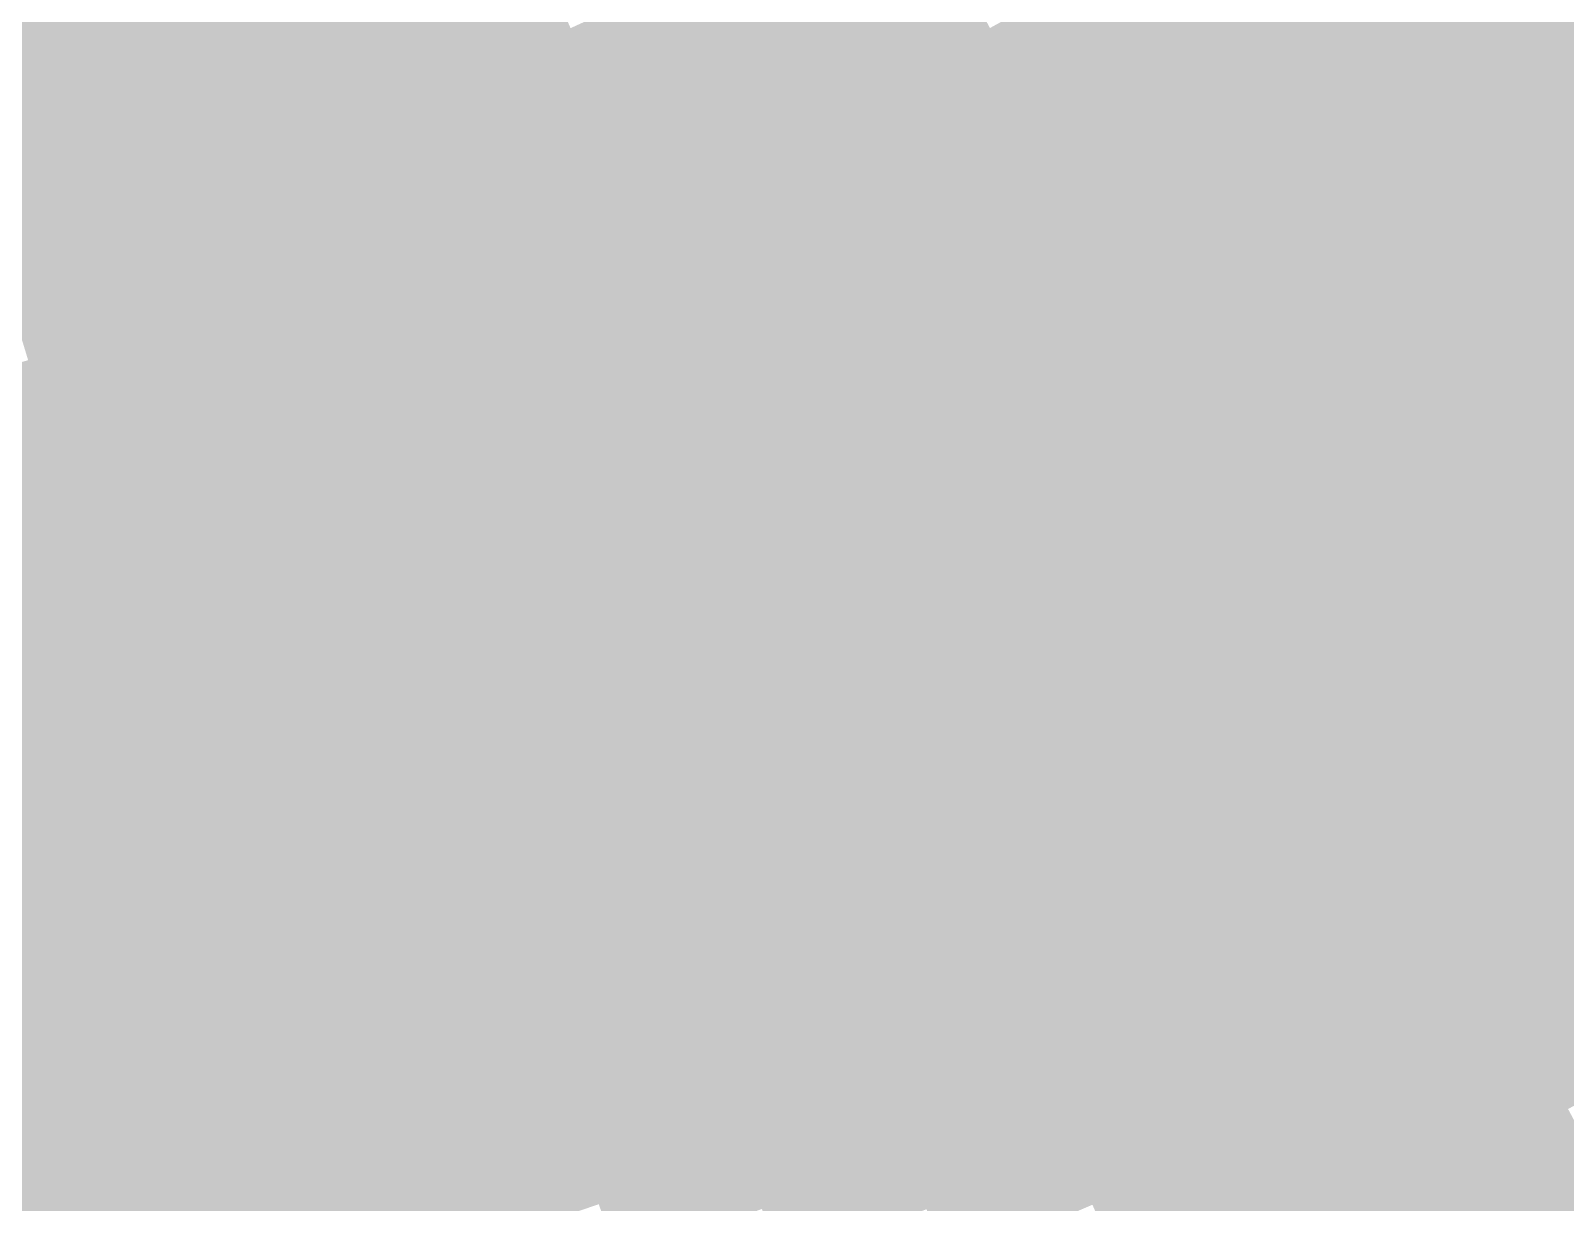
# Model space of a CAD drawing. Header units: inches. Extents: x -266 to 784, y -170 to 213.
# Drawn here: x 24.43 to 49.45, y -94.12 to -75.01 of the extents above; entities that cross this region are included whole.
import ezdxf

# ---------------------------------------------------------------- set-up
doc = ezdxf.new("R2010")
doc.units = ezdxf.units.IN
doc.header["$MEASUREMENT"] = 0

msp = doc.modelspace()

# ---------------------------------------------------------------- linework, layer by layer
at = {"color": 212, "true_color": 0xd100de}
msp.add_solid([(36.868129, -73.244393), (37.31774, -74.137617), (35.059518, -74.127122), (35.487073, -75.031111)], dxfattribs=at)
at = {"color": 212, "true_color": 0xda00e2}
msp.add_solid([(39.125929, -73.199465), (39.597326, -74.081386), (37.31774, -74.137617), (37.767352, -75.030841)], dxfattribs=at)
at = {"color": 6, "true_color": 0xf700e9}
msp.add_solid([(48.89018, -73.169326), (49.445751, -74.000796), (47.079791, -74.347114), (47.614788, -75.191967)], dxfattribs=at)
at = {"color": 202, "true_color": 0xa900cd}
msp.add_solid([(26.277409, -73.440437), (26.614298, -74.381981), (24.467176, -74.063198), (24.780857, -75.012726)], dxfattribs=at)
at = {"color": 6, "true_color": 0xf300eb}
msp.add_solid([(46.544793, -73.50226), (47.079791, -74.347114), (44.726939, -74.622389), (45.241041, -75.480118)], dxfattribs=at)
at = {"color": 202, "true_color": 0xb100d1}
msp.add_solid([(28.431708, -73.706431), (28.791603, -74.639424), (26.614298, -74.381981), (26.951188, -75.323525)], dxfattribs=at)
at = {"color": 6, "true_color": 0xef00ec}
msp.add_solid([(44.212836, -73.76466), (44.726939, -74.622389), (42.389245, -74.827481), (42.882143, -75.697568)], dxfattribs=at)
at = {"color": 202, "true_color": 0xa400cd}
msp.add_solid([(24.467176, -74.063198), (24.780857, -75.012726), (22.642205, -74.641346), (22.932489, -75.598287)], dxfattribs=at)
at = {"color": 212, "true_color": 0xba00d5}
msp.add_solid([(30.614675, -73.910363), (30.997358, -74.834242), (28.791603, -74.639424), (29.151498, -75.572417)], dxfattribs=at)
at = {"color": 212, "true_color": 0xc300da}
msp.add_solid([(32.824546, -74.05099), (33.229788, -74.9652), (30.997358, -74.834242), (31.380041, -75.758122)], dxfattribs=at)
at = {"color": 6, "true_color": 0xe800eb}
msp.add_solid([(41.896346, -73.957394), (42.389245, -74.827481), (40.068723, -74.963307), (40.540119, -75.845229)], dxfattribs=at)
at = {"color": 6, "true_color": 0xfc00ed}
msp.add_solid([(49.445751, -74.000796), (50.001321, -74.832265), (47.614788, -75.191967), (48.149786, -76.036821)], dxfattribs=at)
at = {"color": 212, "true_color": 0xcc00de}
msp.add_solid([(35.059518, -74.127122), (35.487073, -75.031111), (33.229788, -74.9652), (33.635029, -75.87941)], dxfattribs=at)
at = {"color": 212, "true_color": 0xd500e2}
msp.add_solid([(37.31774, -74.137617), (37.767352, -75.030841), (35.487073, -75.031111), (35.914628, -75.935101)], dxfattribs=at)
at = {"color": 212, "true_color": 0xde00e6}
msp.add_solid([(39.597326, -74.081386), (40.068723, -74.963307), (37.767352, -75.030841), (38.216963, -75.924066)], dxfattribs=at)
at = {"color": 202, "true_color": 0xac00d1}
msp.add_solid([(26.614298, -74.381981), (26.951188, -75.323525), (24.780857, -75.012726), (25.094539, -75.962254)], dxfattribs=at)
at = {"color": 6, "true_color": 0xf700ef}
msp.add_solid([(47.079791, -74.347114), (47.614788, -75.191967), (45.241041, -75.480118), (45.755144, -76.337846)], dxfattribs=at)
at = {"color": 212, "true_color": 0xb500d5}
msp.add_solid([(28.791603, -74.639424), (29.151498, -75.572417), (26.951188, -75.323525), (27.288078, -76.265069)], dxfattribs=at)
at = {"color": 6, "true_color": 0xec00ef}
msp.add_solid([(42.389245, -74.827481), (42.882143, -75.697568), (40.540119, -75.845229), (41.011516, -76.72715)], dxfattribs=at)
at = {"color": 6, "true_color": 0xf300f0}
msp.add_solid([(44.726939, -74.622389), (45.241041, -75.480118), (42.882143, -75.697568), (43.375041, -76.567655)], dxfattribs=at)
at = {"color": 202, "true_color": 0xa700d1}
msp.add_solid([(24.780857, -75.012726), (25.094539, -75.962254), (22.932489, -75.598287), (23.222774, -76.555227)], dxfattribs=at)
at = {"color": 212, "true_color": 0xbe00da}
msp.add_solid([(30.997358, -74.834242), (31.380041, -75.758122), (29.151498, -75.572417), (29.511393, -76.50541)], dxfattribs=at)
at = {"color": 212, "true_color": 0xc600de}
msp.add_solid([(33.229788, -74.9652), (33.635029, -75.87941), (31.380041, -75.758122), (31.762725, -76.682001)], dxfattribs=at)
at = {"color": 212, "true_color": 0xd000e2}
msp.add_solid([(35.487073, -75.031111), (35.914628, -75.935101), (33.635029, -75.87941), (34.04027, -76.793619)], dxfattribs=at)
at = {"color": 212, "true_color": 0xd900e6}
msp.add_solid([(37.767352, -75.030841), (38.216963, -75.924066), (35.914628, -75.935101), (36.342183, -76.83909)], dxfattribs=at)
at = {"color": 6, "true_color": 0xe200eb}
msp.add_solid([(40.068723, -74.963307), (40.540119, -75.845229), (38.216963, -75.924066), (38.666574, -76.81729)], dxfattribs=at)
at = {"color": 6, "true_color": 0xff00f0}
msp.add_solid([(50.001321, -74.832265), (50.556891, -75.663735), (48.149786, -76.036821), (48.684783, -76.881674)], dxfattribs=at)
at = {"color": 202, "true_color": 0xb000d5}
msp.add_solid([(26.951188, -75.323525), (27.288078, -76.265069), (25.094539, -75.962254), (25.408221, -76.911783)], dxfattribs=at)
at = {"color": 6, "true_color": 0xfc00f3}
msp.add_solid([(47.614788, -75.191967), (48.149786, -76.036821), (45.755144, -76.337846), (46.269247, -77.195575)], dxfattribs=at)
at = {"color": 212, "true_color": 0xb800da}
msp.add_solid([(29.151498, -75.572417), (29.511393, -76.50541), (27.288078, -76.265069), (27.624968, -77.206613)], dxfattribs=at)
at = {"color": 6, "true_color": 0xf700f5}
msp.add_solid([(45.241041, -75.480118), (45.755144, -76.337846), (43.375041, -76.567655), (43.867939, -77.437742)], dxfattribs=at)
at = {"color": 212, "true_color": 0xc100de}
msp.add_solid([(31.380041, -75.758122), (31.762725, -76.682001), (29.511393, -76.50541), (29.871288, -77.438402)], dxfattribs=at)
at = {"color": 6, "true_color": 0xf000f3}
msp.add_solid([(42.882143, -75.697568), (43.375041, -76.567655), (41.011516, -76.72715), (41.482913, -77.609071)], dxfattribs=at)
at = {"color": 6, "true_color": 0xff06f0}
msp.add_solid([(50.556891, -75.663735), (51.112461, -76.495204), (48.684783, -76.881674), (49.219781, -77.726528)], dxfattribs=at)
at = {"color": 202, "true_color": 0xab00d5}
msp.add_solid([(25.094539, -75.962254), (25.408221, -76.911783), (23.222774, -76.555227), (23.513059, -77.512167)], dxfattribs=at)
at = {"color": 212, "true_color": 0xca00e2}
msp.add_solid([(33.635029, -75.87941), (34.04027, -76.793619), (31.762725, -76.682001), (32.145408, -77.605881)], dxfattribs=at)
at = {"color": 212, "true_color": 0xd300e6}
msp.add_solid([(35.914628, -75.935101), (36.342183, -76.83909), (34.04027, -76.793619), (34.445512, -77.707829)], dxfattribs=at)
at = {"color": 212, "true_color": 0xdd00eb}
msp.add_solid([(38.216963, -75.924066), (38.666574, -76.81729), (36.342183, -76.83909), (36.769738, -77.743079)], dxfattribs=at)
at = {"color": 6, "true_color": 0xe700ef}
msp.add_solid([(40.540119, -75.845229), (41.011516, -76.72715), (38.666574, -76.81729), (39.116186, -77.710514)], dxfattribs=at)
at = {"color": 6, "true_color": 0xff00f6}
msp.add_solid([(48.149786, -76.036821), (48.684783, -76.881674), (46.269247, -77.195575), (46.78335, -78.053304)], dxfattribs=at)
at = {"color": 212, "true_color": 0xb300da}
msp.add_solid([(27.288078, -76.265069), (27.624968, -77.206613), (25.408221, -76.911783), (25.721903, -77.861311)], dxfattribs=at)
at = {"color": 212, "true_color": 0xbc00de}
msp.add_solid([(29.511393, -76.50541), (29.871288, -77.438402), (27.624968, -77.206613), (27.961858, -78.148157)], dxfattribs=at)
at = {"color": 6, "true_color": 0xf500f7}
msp.add_solid([(43.375041, -76.567655), (43.867939, -77.437742), (41.482913, -77.609071), (41.95431, -78.490993)], dxfattribs=at)
at = {"color": 6, "true_color": 0xfc00f9}
msp.add_solid([(45.755144, -76.337846), (46.269247, -77.195575), (43.867939, -77.437742), (44.360837, -78.307829)], dxfattribs=at)
at = {"color": 6, "true_color": 0xff0df1}
msp.add_solid([(51.112461, -76.495204), (51.668032, -77.326674), (49.219781, -77.726528), (49.754779, -78.571382)], dxfattribs=at)
at = {"color": 212, "true_color": 0xc500e2}
msp.add_solid([(31.762725, -76.682001), (32.145408, -77.605881), (29.871288, -77.438402), (30.231183, -78.371395)], dxfattribs=at)
at = {"color": 212, "true_color": 0xce00e6}
msp.add_solid([(34.04027, -76.793619), (34.445512, -77.707829), (32.145408, -77.605881), (32.528092, -78.52976)], dxfattribs=at)
at = {"color": 6, "true_color": 0xe100ef}
msp.add_solid([(38.666574, -76.81729), (39.116186, -77.710514), (36.769738, -77.743079), (37.197293, -78.647069)], dxfattribs=at)
at = {"color": 6, "true_color": 0xeb00f3}
msp.add_solid([(41.011516, -76.72715), (41.482913, -77.609071), (39.116186, -77.710514), (39.565797, -78.603739)], dxfattribs=at)
at = {"color": 202, "true_color": 0xae00da}
msp.add_solid([(25.408221, -76.911783), (25.721903, -77.861311), (23.513059, -77.512167), (23.803344, -78.469108)], dxfattribs=at)
at = {"color": 200, "true_color": 0xd700eb}
msp.add_solid([(36.342183, -76.83909), (36.769738, -77.743079), (34.445512, -77.707829), (34.850753, -78.622039)], dxfattribs=at)
at = {"color": 6, "true_color": 0xff06f6}
msp.add_solid([(48.684783, -76.881674), (49.219781, -77.726528), (46.78335, -78.053304), (47.297452, -78.911032)], dxfattribs=at)
at = {"color": 212, "true_color": 0xb700de}
msp.add_solid([(27.624968, -77.206613), (27.961858, -78.148157), (25.721903, -77.861311), (26.035584, -78.810839)], dxfattribs=at)
at = {"color": 6, "true_color": 0xff00fc}
msp.add_solid([(46.269247, -77.195575), (46.78335, -78.053304), (44.360837, -78.307829), (44.853735, -79.177916)], dxfattribs=at)
at = {"color": 212, "true_color": 0xc000e2}
msp.add_solid([(29.871288, -77.438402), (30.231183, -78.371395), (27.961858, -78.148157), (28.298748, -79.089701)], dxfattribs=at)
at = {"color": 6, "true_color": 0xf900fc}
msp.add_solid([(43.867939, -77.437742), (44.360837, -78.307829), (41.95431, -78.490993), (42.425706, -79.372914)], dxfattribs=at)
at = {"color": 212, "true_color": 0xc900e6}
msp.add_solid([(32.145408, -77.605881), (32.528092, -78.52976), (30.231183, -78.371395), (30.591078, -79.304388)], dxfattribs=at)
at = {"color": 200, "true_color": 0xd200eb}
msp.add_solid([(34.445512, -77.707829), (34.850753, -78.622039), (32.528092, -78.52976), (32.910775, -79.45364)], dxfattribs=at)
at = {"color": 200, "true_color": 0xdb00ef}
msp.add_solid([(36.769738, -77.743079), (37.197293, -78.647069), (34.850753, -78.622039), (35.255994, -79.536249)], dxfattribs=at)
at = {"color": 6, "true_color": 0xe500f3}
msp.add_solid([(39.116186, -77.710514), (39.565797, -78.603739), (37.197293, -78.647069), (37.624848, -79.551058)], dxfattribs=at)
at = {"color": 6, "true_color": 0xef00f7}
msp.add_solid([(41.482913, -77.609071), (41.95431, -78.490993), (39.565797, -78.603739), (40.015408, -79.496963)], dxfattribs=at)
at = {"color": 6, "true_color": 0xff0df7}
msp.add_solid([(49.219781, -77.726528), (49.754779, -78.571382), (47.297452, -78.911032), (47.811555, -79.768761)], dxfattribs=at)
at = {"color": 202, "true_color": 0xb200de}
msp.add_solid([(25.721903, -77.861311), (26.035584, -78.810839), (23.803344, -78.469108), (24.093628, -79.426048)], dxfattribs=at)
at = {"color": 6, "true_color": 0xff06fc}
msp.add_solid([(46.78335, -78.053304), (47.297452, -78.911032), (44.853735, -79.177916), (45.346634, -80.048003)], dxfattribs=at)
at = {"color": 212, "true_color": 0xba00e2}
msp.add_solid([(27.961858, -78.148157), (28.298748, -79.089701), (26.035584, -78.810839), (26.349266, -79.760367)], dxfattribs=at)
at = {"color": 6, "true_color": 0xfc00ff}
msp.add_solid([(44.360837, -78.307829), (44.853735, -79.177916), (42.425706, -79.372914), (42.897103, -80.254835)], dxfattribs=at)
at = {"color": 200, "true_color": 0xc300e6}
msp.add_solid([(30.231183, -78.371395), (30.591078, -79.304388), (28.298748, -79.089701), (28.635638, -80.031246)], dxfattribs=at)
at = {"color": 200, "true_color": 0xcc00eb}
msp.add_solid([(32.528092, -78.52976), (32.910775, -79.45364), (30.591078, -79.304388), (30.950973, -80.237381)], dxfattribs=at)
at = {"color": 6, "true_color": 0xf300fc}
msp.add_solid([(41.95431, -78.490993), (42.425706, -79.372914), (40.015408, -79.496963), (40.46502, -80.390187)], dxfattribs=at)
at = {"color": 6, "true_color": 0xff13f7}
msp.add_solid([(49.754779, -78.571382), (50.289776, -79.416235), (47.811555, -79.768761), (48.325658, -80.626489)], dxfattribs=at)
at = {"color": 200, "true_color": 0xb500e2}
msp.add_solid([(26.035584, -78.810839), (26.349266, -79.760367), (24.093628, -79.426048), (24.383913, -80.382988)], dxfattribs=at)
at = {"color": 200, "true_color": 0xd600ef}
msp.add_solid([(34.850753, -78.622039), (35.255994, -79.536249), (32.910775, -79.45364), (33.293459, -80.377519)], dxfattribs=at)
at = {"color": 6, "true_color": 0xdf00f3}
msp.add_solid([(37.197293, -78.647069), (37.624848, -79.551058), (35.255994, -79.536249), (35.661236, -80.450459)], dxfattribs=at)
at = {"color": 6, "true_color": 0xe900f7}
msp.add_solid([(39.565797, -78.603739), (40.015408, -79.496963), (37.624848, -79.551058), (38.052403, -80.455047)], dxfattribs=at)
at = {"color": 6, "true_color": 0xff0dfc}
msp.add_solid([(47.297452, -78.911032), (47.811555, -79.768761), (45.346634, -80.048003), (45.839532, -80.91809)], dxfattribs=at)
at = {"color": 200, "true_color": 0xbe00e6}
msp.add_solid([(28.298748, -79.089701), (28.635638, -80.031246), (26.349266, -79.760367), (26.662948, -80.709895)], dxfattribs=at)
at = {"color": 200, "true_color": 0xc700eb}
msp.add_solid([(30.591078, -79.304388), (30.950973, -80.237381), (28.635638, -80.031246), (28.972527, -80.97279)], dxfattribs=at)
at = {"color": 6, "true_color": 0xfc06ff}
msp.add_solid([(44.853735, -79.177916), (45.346634, -80.048003), (42.897103, -80.254835), (43.3685, -81.136756)], dxfattribs=at)
at = {"color": 200, "true_color": 0xd000ef}
msp.add_solid([(32.910775, -79.45364), (33.293459, -80.377519), (30.950973, -80.237381), (31.310868, -81.170374)], dxfattribs=at)
at = {"color": 200, "true_color": 0xda00f3}
msp.add_solid([(35.255994, -79.536249), (35.661236, -80.450459), (33.293459, -80.377519), (33.676142, -81.301399)], dxfattribs=at)
at = {"color": 6, "true_color": 0xe300f7}
msp.add_solid([(37.624848, -79.551058), (38.052403, -80.455047), (35.661236, -80.450459), (36.066477, -81.364668)], dxfattribs=at)
at = {"color": 6, "true_color": 0xed00fc}
msp.add_solid([(40.015408, -79.496963), (40.46502, -80.390187), (38.052403, -80.455047), (38.479958, -81.359036)], dxfattribs=at)
at = {"color": 6, "true_color": 0xf600ff}
msp.add_solid([(42.425706, -79.372914), (42.897103, -80.254835), (40.46502, -80.390187), (40.914631, -81.283411)], dxfattribs=at)
at = {"color": 6, "true_color": 0xff1af7}
msp.add_solid([(50.289776, -79.416235), (50.824774, -80.261089), (48.325658, -80.626489), (48.839761, -81.484218)], dxfattribs=at)
at = {"color": 200, "true_color": 0xb800e6}
msp.add_solid([(26.349266, -79.760367), (26.662948, -80.709895), (24.383913, -80.382988), (24.674198, -81.339929)], dxfattribs=at)
at = {"color": 6, "true_color": 0xff13fc}
msp.add_solid([(47.811555, -79.768761), (48.325658, -80.626489), (45.839532, -80.91809), (46.33243, -81.788177)], dxfattribs=at)
at = {"color": 200, "true_color": 0xc100eb}
msp.add_solid([(28.635638, -80.031246), (28.972527, -80.97279), (26.662948, -80.709895), (26.97663, -81.659424)], dxfattribs=at)
at = {"color": 6, "true_color": 0xfc0dff}
msp.add_solid([(45.346634, -80.048003), (45.839532, -80.91809), (43.3685, -81.136756), (43.839897, -82.018678)], dxfattribs=at)
at = {"color": 200, "true_color": 0xcb00ef}
msp.add_solid([(30.950973, -80.237381), (31.310868, -81.170374), (28.972527, -80.97279), (29.309417, -81.914334)], dxfattribs=at)
at = {"color": 6, "true_color": 0xf606ff}
msp.add_solid([(42.897103, -80.254835), (43.3685, -81.136756), (40.914631, -81.283411), (41.364242, -82.176636)], dxfattribs=at)
at = {"color": 6, "true_color": 0xff20f7}
msp.add_solid([(50.824774, -80.261089), (51.359771, -81.105942), (48.839761, -81.484218), (49.353863, -82.341947)], dxfattribs=at)
at = {"color": 200, "true_color": 0xb300e6}
msp.add_solid([(24.383913, -80.382988), (24.674198, -81.339929), (22.403872, -80.95719), (22.670584, -81.920966)], dxfattribs=at)
at = {"color": 200, "true_color": 0xd400f3}
msp.add_solid([(33.293459, -80.377519), (33.676142, -81.301399), (31.310868, -81.170374), (31.670763, -82.103366)], dxfattribs=at)
at = {"color": 200, "true_color": 0xdd00f7}
msp.add_solid([(35.661236, -80.450459), (36.066477, -81.364668), (33.676142, -81.301399), (34.058825, -82.225278)], dxfattribs=at)
at = {"color": 6, "true_color": 0xe700fc}
msp.add_solid([(38.052403, -80.455047), (38.479958, -81.359036), (36.066477, -81.364668), (36.471718, -82.278878)], dxfattribs=at)
at = {"color": 6, "true_color": 0xf000ff}
msp.add_solid([(40.46502, -80.390187), (40.914631, -81.283411), (38.479958, -81.359036), (38.907513, -82.263026)], dxfattribs=at)
at = {"color": 200, "true_color": 0xbc00eb}
msp.add_solid([(26.662948, -80.709895), (26.97663, -81.659424), (24.674198, -81.339929), (24.964482, -82.296869)], dxfattribs=at)
at = {"color": 6, "true_color": 0xff1afc}
msp.add_solid([(48.325658, -80.626489), (48.839761, -81.484218), (46.33243, -81.788177), (46.825328, -82.658264)], dxfattribs=at)
at = {"color": 200, "true_color": 0xc500ef}
msp.add_solid([(28.972527, -80.97279), (29.309417, -81.914334), (26.97663, -81.659424), (27.290311, -82.608952)], dxfattribs=at)
at = {"color": 6, "true_color": 0xfc13ff}
msp.add_solid([(45.839532, -80.91809), (46.33243, -81.788177), (43.839897, -82.018678), (44.311293, -82.900599)], dxfattribs=at)
at = {"color": 200, "true_color": 0xce00f3}
msp.add_solid([(31.310868, -81.170374), (31.670763, -82.103366), (29.309417, -81.914334), (29.646307, -82.855878)], dxfattribs=at)
at = {"color": 200, "true_color": 0xd800f7}
msp.add_solid([(33.676142, -81.301399), (34.058825, -82.225278), (31.670763, -82.103366), (32.030658, -83.036359)], dxfattribs=at)
at = {"color": 6, "true_color": 0xf006ff}
msp.add_solid([(40.914631, -81.283411), (41.364242, -82.176636), (38.907513, -82.263026), (39.335069, -83.167015)], dxfattribs=at)
at = {"color": 6, "true_color": 0xf70dff}
msp.add_solid([(43.3685, -81.136756), (43.839897, -82.018678), (41.364242, -82.176636), (41.813854, -83.06986)], dxfattribs=at)
at = {"color": 6, "true_color": 0xff26f8}
msp.add_solid([(51.359771, -81.105942), (51.894769, -81.950796), (49.353863, -82.341947), (49.867966, -83.199675)], dxfattribs=at)
at = {"color": 200, "true_color": 0xb600eb}
msp.add_solid([(24.674198, -81.339929), (24.964482, -82.296869), (22.670584, -81.920966), (22.937297, -82.884742)], dxfattribs=at)
at = {"color": 6, "true_color": 0xe100fc}
msp.add_solid([(36.066477, -81.364668), (36.471718, -82.278878), (34.058825, -82.225278), (34.441509, -83.149158)], dxfattribs=at)
at = {"color": 6, "true_color": 0xea00ff}
msp.add_solid([(38.479958, -81.359036), (38.907513, -82.263026), (36.471718, -82.278878), (36.87696, -83.193088)], dxfattribs=at)
at = {"color": 6, "true_color": 0xff20fc}
msp.add_solid([(48.839761, -81.484218), (49.353863, -82.341947), (46.825328, -82.658264), (47.318226, -83.528351)], dxfattribs=at)
at = {"color": 200, "true_color": 0xbf00ef}
msp.add_solid([(26.97663, -81.659424), (27.290311, -82.608952), (24.964482, -82.296869), (25.254767, -83.253809)], dxfattribs=at)
at = {"color": 6, "true_color": 0xfc1aff}
msp.add_solid([(46.33243, -81.788177), (46.825328, -82.658264), (44.311293, -82.900599), (44.78269, -83.78252)], dxfattribs=at)
at = {"color": 200, "true_color": 0xc800f3}
msp.add_solid([(29.309417, -81.914334), (29.646307, -82.855878), (27.290311, -82.608952), (27.603993, -83.55848)], dxfattribs=at)
at = {"color": 6, "true_color": 0xf713ff}
msp.add_solid([(43.839897, -82.018678), (44.311293, -82.900599), (41.813854, -83.06986), (42.263465, -83.963084)], dxfattribs=at)
at = {"color": 200, "true_color": 0xba00ef}
msp.add_solid([(24.964482, -82.296869), (25.254767, -83.253809), (22.937297, -82.884742), (23.20401, -83.848518)], dxfattribs=at)
at = {"color": 200, "true_color": 0xd200f7}
msp.add_solid([(31.670763, -82.103366), (32.030658, -83.036359), (29.646307, -82.855878), (29.983197, -83.797422)], dxfattribs=at)
at = {"color": 200, "true_color": 0xdb00fc}
msp.add_solid([(34.058825, -82.225278), (34.441509, -83.149158), (32.030658, -83.036359), (32.390553, -83.969352)], dxfattribs=at)
at = {"color": 6, "true_color": 0xe400ff}
msp.add_solid([(36.471718, -82.278878), (36.87696, -83.193088), (34.441509, -83.149158), (34.824192, -84.073037)], dxfattribs=at)
at = {"color": 6, "true_color": 0xeb06ff}
msp.add_solid([(38.907513, -82.263026), (39.335069, -83.167015), (36.87696, -83.193088), (37.282201, -84.107298)], dxfattribs=at)
at = {"color": 6, "true_color": 0xf10dff}
msp.add_solid([(41.364242, -82.176636), (41.813854, -83.06986), (39.335069, -83.167015), (39.762624, -84.071004)], dxfattribs=at)
at = {"color": 6, "true_color": 0xff26fd}
msp.add_solid([(49.353863, -82.341947), (49.867966, -83.199675), (47.318226, -83.528351), (47.811125, -84.398438)], dxfattribs=at)
at = {"color": 200, "true_color": 0xc300f3}
msp.add_solid([(27.290311, -82.608952), (27.603993, -83.55848), (25.254767, -83.253809), (25.545052, -84.21075)], dxfattribs=at)
at = {"color": 6, "true_color": 0xfc20ff}
msp.add_solid([(46.825328, -82.658264), (47.318226, -83.528351), (44.78269, -83.78252), (45.254087, -84.664441)], dxfattribs=at)
at = {"color": 200, "true_color": 0xcc00f7}
msp.add_solid([(29.646307, -82.855878), (29.983197, -83.797422), (27.603993, -83.55848), (27.917675, -84.508008)], dxfattribs=at)
at = {"color": 200, "true_color": 0xd500fc}
msp.add_solid([(32.030658, -83.036359), (32.390553, -83.969352), (29.983197, -83.797422), (30.320087, -84.738966)], dxfattribs=at)
at = {"color": 6, "true_color": 0xf113ff}
msp.add_solid([(41.813854, -83.06986), (42.263465, -83.963084), (39.762624, -84.071004), (40.190179, -84.974994)], dxfattribs=at)
at = {"color": 6, "true_color": 0xf71aff}
msp.add_solid([(44.311293, -82.900599), (44.78269, -83.78252), (42.263465, -83.963084), (42.713076, -84.856309)], dxfattribs=at)
at = {"color": 200, "true_color": 0xbd00f3}
msp.add_solid([(25.254767, -83.253809), (25.545052, -84.21075), (23.20401, -83.848518), (23.470723, -84.812294)], dxfattribs=at)
at = {"color": 200, "true_color": 0xde00ff}
msp.add_solid([(34.441509, -83.149158), (34.824192, -84.073037), (32.390553, -83.969352), (32.750448, -84.902345)], dxfattribs=at)
at = {"color": 6, "true_color": 0xe506ff}
msp.add_solid([(36.87696, -83.193088), (37.282201, -84.107298), (34.824192, -84.073037), (35.206876, -84.996917)], dxfattribs=at)
at = {"color": 6, "true_color": 0xeb0dff}
msp.add_solid([(39.335069, -83.167015), (39.762624, -84.071004), (37.282201, -84.107298), (37.687442, -85.021507)], dxfattribs=at)
at = {"color": 6, "true_color": 0xff2dfd}
msp.add_solid([(49.867966, -83.199675), (50.382069, -84.057404), (47.811125, -84.398438), (48.304023, -85.268525)], dxfattribs=at)
at = {"color": 200, "true_color": 0xc600f7}
msp.add_solid([(27.603993, -83.55848), (27.917675, -84.508008), (25.545052, -84.21075), (25.835336, -85.16769)], dxfattribs=at)
at = {"color": 6, "true_color": 0xfd26ff}
msp.add_solid([(47.318226, -83.528351), (47.811125, -84.398438), (45.254087, -84.664441), (45.725483, -85.546363)], dxfattribs=at)
at = {"color": 200, "true_color": 0xcf00fc}
msp.add_solid([(29.983197, -83.797422), (30.320087, -84.738966), (27.917675, -84.508008), (28.231357, -85.457536)], dxfattribs=at)
at = {"color": 6, "true_color": 0xf720ff}
msp.add_solid([(44.78269, -83.78252), (45.254087, -84.664441), (42.713076, -84.856309), (43.162688, -85.749533)], dxfattribs=at)
at = {"color": 200, "true_color": 0xd800ff}
msp.add_solid([(32.390553, -83.969352), (32.750448, -84.902345), (30.320087, -84.738966), (30.656977, -85.68051)], dxfattribs=at)
at = {"color": 6, "true_color": 0xdf06ff}
msp.add_solid([(34.824192, -84.073037), (35.206876, -84.996917), (32.750448, -84.902345), (33.110343, -85.835337)], dxfattribs=at)
at = {"color": 6, "true_color": 0xec13ff}
msp.add_solid([(39.762624, -84.071004), (40.190179, -84.974994), (37.687442, -85.021507), (38.092684, -85.935717)], dxfattribs=at)
at = {"color": 6, "true_color": 0xf21aff}
msp.add_solid([(42.263465, -83.963084), (42.713076, -84.856309), (40.190179, -84.974994), (40.617734, -85.878983)], dxfattribs=at)
at = {"color": 6, "true_color": 0xff33fd}
msp.add_solid([(50.382069, -84.057404), (50.896172, -84.915132), (48.304023, -85.268525), (48.796921, -86.138612)], dxfattribs=at)
at = {"color": 200, "true_color": 0xc000f7}
msp.add_solid([(25.545052, -84.21075), (25.835336, -85.16769), (23.470723, -84.812294), (23.737435, -85.77607)], dxfattribs=at)
at = {"color": 6, "true_color": 0xe50dff}
msp.add_solid([(37.282201, -84.107298), (37.687442, -85.021507), (35.206876, -84.996917), (35.589559, -85.920797)], dxfattribs=at)
at = {"color": 200, "true_color": 0xca00fc}
msp.add_solid([(27.917675, -84.508008), (28.231357, -85.457536), (25.835336, -85.16769), (26.125621, -86.12463)], dxfattribs=at)
at = {"color": 6, "true_color": 0xfd2dff}
msp.add_solid([(47.811125, -84.398438), (48.304023, -85.268525), (45.725483, -85.546363), (46.19688, -86.428284)], dxfattribs=at)
at = {"color": 200, "true_color": 0xd200ff}
msp.add_solid([(30.320087, -84.738966), (30.656977, -85.68051), (28.231357, -85.457536), (28.545038, -86.407064)], dxfattribs=at)
at = {"color": 6, "true_color": 0xf826ff}
msp.add_solid([(45.254087, -84.664441), (45.725483, -85.546363), (43.162688, -85.749533), (43.612299, -86.642757)], dxfattribs=at)
at = {"color": 200, "true_color": 0xd906ff}
msp.add_solid([(32.750448, -84.902345), (33.110343, -85.835337), (30.656977, -85.68051), (30.993866, -86.622054)], dxfattribs=at)
at = {"color": 6, "true_color": 0xe00dff}
msp.add_solid([(35.206876, -84.996917), (35.589559, -85.920797), (33.110343, -85.835337), (33.470238, -86.76833)], dxfattribs=at)
at = {"color": 6, "true_color": 0xe613ff}
msp.add_solid([(37.687442, -85.021507), (38.092684, -85.935717), (35.589559, -85.920797), (35.972243, -86.844676)], dxfattribs=at)
at = {"color": 6, "true_color": 0xec1aff}
msp.add_solid([(40.190179, -84.974994), (40.617734, -85.878983), (38.092684, -85.935717), (38.497925, -86.849927)], dxfattribs=at)
at = {"color": 6, "true_color": 0xf220ff}
msp.add_solid([(42.713076, -84.856309), (43.162688, -85.749533), (40.617734, -85.878983), (41.045289, -86.782972)], dxfattribs=at)
at = {"color": 6, "true_color": 0xff3afd}
msp.add_solid([(50.896172, -84.915132), (51.410274, -85.772861), (48.796921, -86.138612), (49.289819, -87.008699)], dxfattribs=at)
at = {"color": 200, "true_color": 0xc400fc}
msp.add_solid([(25.835336, -85.16769), (26.125621, -86.12463), (23.737435, -85.77607), (24.004148, -86.739846)], dxfattribs=at)
at = {"color": 6, "true_color": 0xfd33ff}
msp.add_solid([(48.304023, -85.268525), (48.796921, -86.138612), (46.19688, -86.428284), (46.668277, -87.310205)], dxfattribs=at)
at = {"color": 200, "true_color": 0xcc00ff}
msp.add_solid([(28.231357, -85.457536), (28.545038, -86.407064), (26.125621, -86.12463), (26.415906, -87.081571)], dxfattribs=at)
at = {"color": 6, "true_color": 0xf82dff}
msp.add_solid([(45.725483, -85.546363), (46.19688, -86.428284), (43.612299, -86.642757), (44.06191, -87.535982)], dxfattribs=at)
at = {"color": 200, "true_color": 0xd306ff}
msp.add_solid([(30.656977, -85.68051), (30.993866, -86.622054), (28.545038, -86.407064), (28.85872, -87.356593)], dxfattribs=at)
at = {"color": 200, "true_color": 0xda0dff}
msp.add_solid([(33.110343, -85.835337), (33.470238, -86.76833), (30.993866, -86.622054), (31.330756, -87.563598)], dxfattribs=at)
at = {"color": 6, "true_color": 0xf226ff}
msp.add_solid([(43.162688, -85.749533), (43.612299, -86.642757), (41.045289, -86.782972), (41.472844, -87.686961)], dxfattribs=at)
at = {"color": 211, "true_color": 0xfe40fd}
msp.add_solid([(51.410274, -85.772861), (51.924377, -86.63059), (49.289819, -87.008699), (49.782717, -87.878786)], dxfattribs=at)
at = {"color": 6, "true_color": 0xe113ff}
msp.add_solid([(35.589559, -85.920797), (35.972243, -86.844676), (33.470238, -86.76833), (33.830133, -87.701323)], dxfattribs=at)
at = {"color": 6, "true_color": 0xe71aff}
msp.add_solid([(38.092684, -85.935717), (38.497925, -86.849927), (35.972243, -86.844676), (36.354926, -87.768556)], dxfattribs=at)
at = {"color": 6, "true_color": 0xed20ff}
msp.add_solid([(40.617734, -85.878983), (41.045289, -86.782972), (38.497925, -86.849927), (38.903166, -87.764137)], dxfattribs=at)
at = {"color": 200, "true_color": 0xc600ff}
msp.add_solid([(26.125621, -86.12463), (26.415906, -87.081571), (24.004148, -86.739846), (24.270861, -87.703622)], dxfattribs=at)
at = {"color": 6, "true_color": 0xfd3aff}
msp.add_solid([(48.796921, -86.138612), (49.289819, -87.008699), (46.668277, -87.310205), (47.139674, -88.192126)], dxfattribs=at)
at = {"color": 200, "true_color": 0xcd06ff}
msp.add_solid([(28.545038, -86.407064), (28.85872, -87.356593), (26.415906, -87.081571), (26.70619, -88.038511)], dxfattribs=at)
at = {"color": 6, "true_color": 0xf833ff}
msp.add_solid([(46.19688, -86.428284), (46.668277, -87.310205), (44.06191, -87.535982), (44.511522, -88.429206)], dxfattribs=at)
at = {"color": 200, "true_color": 0xd40dff}
msp.add_solid([(30.993866, -86.622054), (31.330756, -87.563598), (28.85872, -87.356593), (29.172402, -88.306121)], dxfattribs=at)
at = {"color": 200, "true_color": 0xdb13ff}
msp.add_solid([(33.470238, -86.76833), (33.830133, -87.701323), (31.330756, -87.563598), (31.667646, -88.505142)], dxfattribs=at)
at = {"color": 6, "true_color": 0xed26ff}
msp.add_solid([(41.045289, -86.782972), (41.472844, -87.686961), (38.903166, -87.764137), (39.308407, -88.678346)], dxfattribs=at)
at = {"color": 6, "true_color": 0xf32dff}
msp.add_solid([(43.612299, -86.642757), (44.06191, -87.535982), (41.472844, -87.686961), (41.900399, -88.590951)], dxfattribs=at)
at = {"color": 200, "true_color": 0xc706ff}
msp.add_solid([(26.415906, -87.081571), (26.70619, -88.038511), (24.270861, -87.703622), (24.537574, -88.667398)], dxfattribs=at)
at = {"color": 6, "true_color": 0xe11aff}
msp.add_solid([(35.972243, -86.844676), (36.354926, -87.768556), (33.830133, -87.701323), (34.190028, -88.634316)], dxfattribs=at)
at = {"color": 6, "true_color": 0xe720ff}
msp.add_solid([(38.497925, -86.849927), (38.903166, -87.764137), (36.354926, -87.768556), (36.737609, -88.692435)], dxfattribs=at)
at = {"color": 211, "true_color": 0xfd40fe}
msp.add_solid([(49.289819, -87.008699), (49.782717, -87.878786), (47.139674, -88.192126), (47.61107, -89.074048)], dxfattribs=at)
at = {"color": 6, "true_color": 0xf83aff}
msp.add_solid([(46.668277, -87.310205), (47.139674, -88.192126), (44.511522, -88.429206), (44.961133, -89.32243)], dxfattribs=at)
at = {"color": 200, "true_color": 0xcf0dff}
msp.add_solid([(28.85872, -87.356593), (29.172402, -88.306121), (26.70619, -88.038511), (26.996475, -88.995451)], dxfattribs=at)
at = {"color": 200, "true_color": 0xd513ff}
msp.add_solid([(31.330756, -87.563598), (31.667646, -88.505142), (29.172402, -88.306121), (29.486084, -89.255649)], dxfattribs=at)
at = {"color": 6, "true_color": 0xf333ff}
msp.add_solid([(44.06191, -87.535982), (44.511522, -88.429206), (41.900399, -88.590951), (42.327954, -89.49494)], dxfattribs=at)
at = {"color": 200, "true_color": 0xc206ff}
msp.add_solid([(24.270861, -87.703622), (24.537574, -88.667398), (22.111196, -88.272844), (22.354177, -89.242875)], dxfattribs=at)
at = {"color": 200, "true_color": 0xdc1aff}
msp.add_solid([(33.830133, -87.701323), (34.190028, -88.634316), (31.667646, -88.505142), (32.004536, -89.446686)], dxfattribs=at)
at = {"color": 6, "true_color": 0xe220ff}
msp.add_solid([(36.354926, -87.768556), (36.737609, -88.692435), (34.190028, -88.634316), (34.549923, -89.567309)], dxfattribs=at)
at = {"color": 6, "true_color": 0xe826ff}
msp.add_solid([(38.903166, -87.764137), (39.308407, -88.678346), (36.737609, -88.692435), (37.120293, -89.616315)], dxfattribs=at)
at = {"color": 6, "true_color": 0xee2dff}
msp.add_solid([(41.472844, -87.686961), (41.900399, -88.590951), (39.308407, -88.678346), (39.713649, -89.592556)], dxfattribs=at)
at = {"color": 200, "true_color": 0xc90dff}
msp.add_solid([(26.70619, -88.038511), (26.996475, -88.995451), (24.537574, -88.667398), (24.804286, -89.631174)], dxfattribs=at)
at = {"color": 211, "true_color": 0xfd46fe}
msp.add_solid([(49.782717, -87.878786), (50.275616, -88.748873), (47.61107, -89.074048), (48.082467, -89.955969)], dxfattribs=at)
at = {"color": 200, "true_color": 0xd013ff}
msp.add_solid([(29.172402, -88.306121), (29.486084, -89.255649), (26.996475, -88.995451), (27.28676, -89.952392)], dxfattribs=at)
at = {"color": 211, "true_color": 0xf940fe}
msp.add_solid([(47.139674, -88.192126), (47.61107, -89.074048), (44.961133, -89.32243), (45.410744, -90.215654)], dxfattribs=at)
at = {"color": 200, "true_color": 0xd71aff}
msp.add_solid([(31.667646, -88.505142), (32.004536, -89.446686), (29.486084, -89.255649), (29.799765, -90.205177)], dxfattribs=at)
at = {"color": 6, "true_color": 0xee33ff}
msp.add_solid([(41.900399, -88.590951), (42.327954, -89.49494), (39.713649, -89.592556), (40.11889, -90.506766)], dxfattribs=at)
at = {"color": 6, "true_color": 0xf43aff}
msp.add_solid([(44.511522, -88.429206), (44.961133, -89.32243), (42.327954, -89.49494), (42.755509, -90.398929)], dxfattribs=at)
at = {"color": 200, "true_color": 0xc30dff}
msp.add_solid([(24.537574, -88.667398), (24.804286, -89.631174), (22.354177, -89.242875), (22.597157, -90.212907)], dxfattribs=at)
at = {"color": 200, "true_color": 0xdd20ff}
msp.add_solid([(34.190028, -88.634316), (34.549923, -89.567309), (32.004536, -89.446686), (32.341426, -90.38823)], dxfattribs=at)
at = {"color": 6, "true_color": 0xe326ff}
msp.add_solid([(36.737609, -88.692435), (37.120293, -89.616315), (34.549923, -89.567309), (34.909819, -90.500301)], dxfattribs=at)
at = {"color": 6, "true_color": 0xe92dff}
msp.add_solid([(39.308407, -88.678346), (39.713649, -89.592556), (37.120293, -89.616315), (37.502976, -90.540194)], dxfattribs=at)
at = {"color": 211, "true_color": 0xfd4dfe}
msp.add_solid([(50.275616, -88.748873), (50.768514, -89.61896), (48.082467, -89.955969), (48.553864, -90.83789)], dxfattribs=at)
at = {"color": 200, "true_color": 0xca13ff}
msp.add_solid([(26.996475, -88.995451), (27.28676, -89.952392), (24.804286, -89.631174), (25.070999, -90.59495)], dxfattribs=at)
at = {"color": 211, "true_color": 0xf946fe}
msp.add_solid([(47.61107, -89.074048), (48.082467, -89.955969), (45.410744, -90.215654), (45.860356, -91.108879)], dxfattribs=at)
at = {"color": 200, "true_color": 0xd11aff}
msp.add_solid([(29.486084, -89.255649), (29.799765, -90.205177), (27.28676, -89.952392), (27.577044, -90.909332)], dxfattribs=at)
at = {"color": 211, "true_color": 0xf440fe}
msp.add_solid([(44.961133, -89.32243), (45.410744, -90.215654), (42.755509, -90.398929), (43.183064, -91.302919)], dxfattribs=at)
at = {"color": 200, "true_color": 0xd820ff}
msp.add_solid([(32.004536, -89.446686), (32.341426, -90.38823), (29.799765, -90.205177), (30.113447, -91.154705)], dxfattribs=at)
at = {"color": 200, "true_color": 0xde26ff}
msp.add_solid([(34.549923, -89.567309), (34.909819, -90.500301), (32.341426, -90.38823), (32.678316, -91.329774)], dxfattribs=at)
at = {"color": 6, "true_color": 0xea33ff}
msp.add_solid([(39.713649, -89.592556), (40.11889, -90.506766), (37.502976, -90.540194), (37.88566, -91.464074)], dxfattribs=at)
at = {"color": 6, "true_color": 0xef3aff}
msp.add_solid([(42.327954, -89.49494), (42.755509, -90.398929), (40.11889, -90.506766), (40.524131, -91.420976)], dxfattribs=at)
at = {"color": 200, "true_color": 0xc513ff}
msp.add_solid([(24.804286, -89.631174), (25.070999, -90.59495), (22.597157, -90.212907), (22.840137, -91.182938)], dxfattribs=at)
at = {"color": 6, "true_color": 0xe42dff}
msp.add_solid([(37.120293, -89.616315), (37.502976, -90.540194), (34.909819, -90.500301), (35.269714, -91.433294)], dxfattribs=at)
at = {"color": 211, "true_color": 0xfd53fe}
msp.add_solid([(50.768514, -89.61896), (51.261412, -90.489047), (48.553864, -90.83789), (49.025261, -91.719811)], dxfattribs=at)
at = {"color": 200, "true_color": 0xcc1aff}
msp.add_solid([(27.28676, -89.952392), (27.577044, -90.909332), (25.070999, -90.59495), (25.337712, -91.558726)], dxfattribs=at)
at = {"color": 211, "true_color": 0xf94dfe}
msp.add_solid([(48.082467, -89.955969), (48.553864, -90.83789), (45.860356, -91.108879), (46.309967, -92.002103)], dxfattribs=at)
at = {"color": 200, "true_color": 0xd320ff}
msp.add_solid([(29.799765, -90.205177), (30.113447, -91.154705), (27.577044, -90.909332), (27.867329, -91.866272)], dxfattribs=at)
at = {"color": 211, "true_color": 0xf446fe}
msp.add_solid([(45.410744, -90.215654), (45.860356, -91.108879), (43.183064, -91.302919), (43.61062, -92.206908)], dxfattribs=at)
at = {"color": 200, "true_color": 0xd926ff}
msp.add_solid([(32.341426, -90.38823), (32.678316, -91.329774), (30.113447, -91.154705), (30.427129, -92.104234)], dxfattribs=at)
at = {"color": 6, "true_color": 0xdf2dff}
msp.add_solid([(34.909819, -90.500301), (35.269714, -91.433294), (32.678316, -91.329774), (33.015206, -92.271318)], dxfattribs=at)
at = {"color": 6, "true_color": 0xe533ff}
msp.add_solid([(37.502976, -90.540194), (37.88566, -91.464074), (35.269714, -91.433294), (35.629609, -92.366287)], dxfattribs=at)
at = {"color": 6, "true_color": 0xea3aff}
msp.add_solid([(40.11889, -90.506766), (40.524131, -91.420976), (37.88566, -91.464074), (38.268343, -92.387953)], dxfattribs=at)
at = {"color": 211, "true_color": 0xf040fe}
msp.add_solid([(42.755509, -90.398929), (43.183064, -91.302919), (40.524131, -91.420976), (40.929373, -92.335185)], dxfattribs=at)
at = {"color": 211, "true_color": 0xfd5afe}
msp.add_solid([(51.261412, -90.489047), (51.75431, -91.359134), (49.025261, -91.719811), (49.496657, -92.601733)], dxfattribs=at)
at = {"color": 200, "true_color": 0xc61aff}
msp.add_solid([(25.070999, -90.59495), (25.337712, -91.558726), (22.840137, -91.182938), (23.083117, -92.152969)], dxfattribs=at)
at = {"color": 211, "true_color": 0xf953fe}
msp.add_solid([(48.553864, -90.83789), (49.025261, -91.719811), (46.309967, -92.002103), (46.759578, -92.895327)], dxfattribs=at)
at = {"color": 200, "true_color": 0xcd20ff}
msp.add_solid([(27.577044, -90.909332), (27.867329, -91.866272), (25.337712, -91.558726), (25.604425, -92.522502)], dxfattribs=at)
at = {"color": 200, "true_color": 0xd426ff}
msp.add_solid([(30.113447, -91.154705), (30.427129, -92.104234), (27.867329, -91.866272), (28.157614, -92.823213)], dxfattribs=at)
at = {"color": 200, "true_color": 0xda2dff}
msp.add_solid([(32.678316, -91.329774), (33.015206, -92.271318), (30.427129, -92.104234), (30.740811, -93.053762)], dxfattribs=at)
at = {"color": 211, "true_color": 0xf046fe}
msp.add_solid([(43.183064, -91.302919), (43.61062, -92.206908), (40.929373, -92.335185), (41.334614, -93.249395)], dxfattribs=at)
at = {"color": 211, "true_color": 0xf54dfe}
msp.add_solid([(45.860356, -91.108879), (46.309967, -92.002103), (43.61062, -92.206908), (44.038175, -93.110897)], dxfattribs=at)
at = {"color": 200, "true_color": 0xc820ff}
msp.add_solid([(25.337712, -91.558726), (25.604425, -92.522502), (23.083117, -92.152969), (23.326097, -93.123)], dxfattribs=at)
at = {"color": 6, "true_color": 0xe033ff}
msp.add_solid([(35.269714, -91.433294), (35.629609, -92.366287), (33.015206, -92.271318), (33.352095, -93.212862)], dxfattribs=at)
at = {"color": 6, "true_color": 0xe63aff}
msp.add_solid([(37.88566, -91.464074), (38.268343, -92.387953), (35.629609, -92.366287), (35.989504, -93.29928)], dxfattribs=at)
at = {"color": 201, "true_color": 0xeb40fe}
msp.add_solid([(40.524131, -91.420976), (40.929373, -92.335185), (38.268343, -92.387953), (38.651027, -93.311833)], dxfattribs=at)
at = {"color": 211, "true_color": 0xfa5afe}
msp.add_solid([(49.025261, -91.719811), (49.496657, -92.601733), (46.759578, -92.895327), (47.20919, -93.788552)], dxfattribs=at)
at = {"color": 200, "true_color": 0xcf26ff}
msp.add_solid([(27.867329, -91.866272), (28.157614, -92.823213), (25.604425, -92.522502), (25.871137, -93.486278)], dxfattribs=at)
at = {"color": 211, "true_color": 0xf553fe}
msp.add_solid([(46.309967, -92.002103), (46.759578, -92.895327), (44.038175, -93.110897), (44.46573, -94.014886)], dxfattribs=at)
at = {"color": 200, "true_color": 0xd52dff}
msp.add_solid([(30.427129, -92.104234), (30.740811, -93.053762), (28.157614, -92.823213), (28.447898, -93.780153)], dxfattribs=at)
at = {"color": 200, "true_color": 0xdb33ff}
msp.add_solid([(33.015206, -92.271318), (33.352095, -93.212862), (30.740811, -93.053762), (31.054492, -94.00329)], dxfattribs=at)
at = {"color": 201, "true_color": 0xec46fe}
msp.add_solid([(40.929373, -92.335185), (41.334614, -93.249395), (38.651027, -93.311833), (39.03371, -94.235712)], dxfattribs=at)
at = {"color": 211, "true_color": 0xf14dfe}
msp.add_solid([(43.61062, -92.206908), (44.038175, -93.110897), (41.334614, -93.249395), (41.739855, -94.163605)], dxfattribs=at)
at = {"color": 200, "true_color": 0xca26ff}
msp.add_solid([(25.604425, -92.522502), (25.871137, -93.486278), (23.326097, -93.123), (23.569077, -94.093032)], dxfattribs=at)
at = {"color": 6, "true_color": 0xe13aff}
msp.add_solid([(35.629609, -92.366287), (35.989504, -93.29928), (33.352095, -93.212862), (33.688985, -94.154407)], dxfattribs=at)
at = {"color": 201, "true_color": 0xe640fe}
msp.add_solid([(38.268343, -92.387953), (38.651027, -93.311833), (35.989504, -93.29928), (36.349399, -94.232273)], dxfattribs=at)
at = {"color": 200, "true_color": 0xd02dff}
msp.add_solid([(28.157614, -92.823213), (28.447898, -93.780153), (25.871137, -93.486278), (26.13785, -94.450054)], dxfattribs=at)
at = {"color": 211, "true_color": 0xfa60fe}
msp.add_solid([(49.496657, -92.601733), (49.968054, -93.483654), (47.20919, -93.788552), (47.658801, -94.681776)], dxfattribs=at)
at = {"color": 200, "true_color": 0xd633ff}
msp.add_solid([(30.740811, -93.053762), (31.054492, -94.00329), (28.447898, -93.780153), (28.738183, -94.737093)], dxfattribs=at)
at = {"color": 211, "true_color": 0xf65afe}
msp.add_solid([(46.759578, -92.895327), (47.20919, -93.788552), (44.46573, -94.014886), (44.893285, -94.918876)], dxfattribs=at)
at = {"color": 200, "true_color": 0xdc3aff}
msp.add_solid([(33.352095, -93.212862), (33.688985, -94.154407), (31.054492, -94.00329), (31.368174, -94.952818)], dxfattribs=at)
at = {"color": 201, "true_color": 0xe240fe}
msp.add_solid([(35.989504, -93.29928), (36.349399, -94.232273), (33.688985, -94.154407), (34.025875, -95.095951)], dxfattribs=at)
at = {"color": 201, "true_color": 0xe746fe}
msp.add_solid([(38.651027, -93.311833), (39.03371, -94.235712), (36.349399, -94.232273), (36.709294, -95.165265)], dxfattribs=at)
at = {"color": 201, "true_color": 0xec4dfe}
msp.add_solid([(41.334614, -93.249395), (41.739855, -94.163605), (39.03371, -94.235712), (39.416394, -95.159592)], dxfattribs=at)
at = {"color": 211, "true_color": 0xf153fe}
msp.add_solid([(44.038175, -93.110897), (44.46573, -94.014886), (41.739855, -94.163605), (42.145097, -95.077815)], dxfattribs=at)
at = {"color": 200, "true_color": 0xcb2dff}
msp.add_solid([(25.871137, -93.486278), (26.13785, -94.450054), (23.569077, -94.093032), (23.812058, -95.063063)], dxfattribs=at)
at = {"color": 211, "true_color": 0xfa66fe}
msp.add_solid([(49.968054, -93.483654), (50.439451, -94.365575), (47.658801, -94.681776), (48.108412, -95.575)], dxfattribs=at)
at = {"color": 200, "true_color": 0xd233ff}
msp.add_solid([(28.447898, -93.780153), (28.738183, -94.737093), (26.13785, -94.450054), (26.404563, -95.413831)], dxfattribs=at)
at = {"color": 211, "true_color": 0xf660fe}
msp.add_solid([(47.20919, -93.788552), (47.658801, -94.681776), (44.893285, -94.918876), (45.32084, -95.822865)], dxfattribs=at)
at = {"color": 200, "true_color": 0xd83aff}
msp.add_solid([(31.054492, -94.00329), (31.368174, -94.952818), (28.738183, -94.737093), (29.028468, -95.694034)], dxfattribs=at)
at = {"color": 211, "true_color": 0xf25afe}
msp.add_solid([(44.46573, -94.014886), (44.893285, -94.918876), (42.145097, -95.077815), (42.550338, -95.992024)], dxfattribs=at)

doc.saveas('drawing.dxf')
